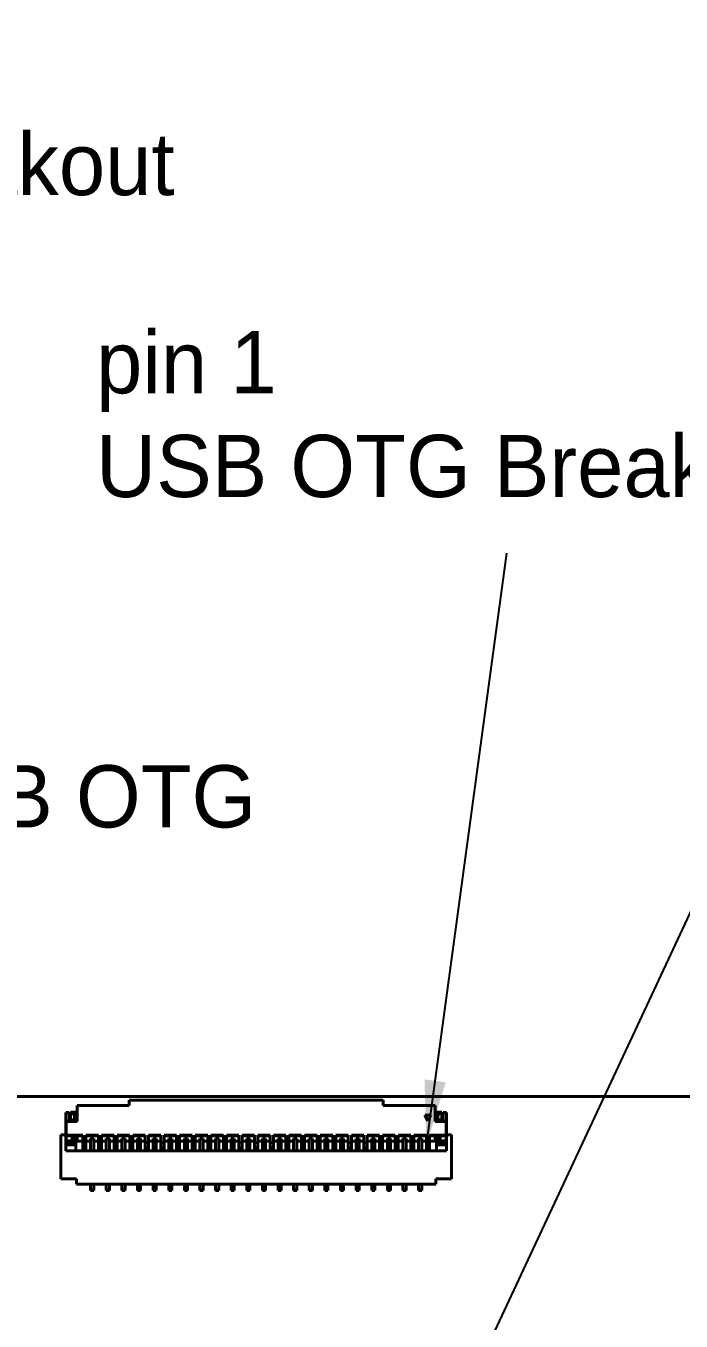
# Model space of a CAD drawing. Header units: millimetres. Extents: x 15 to 205, y 5 to 292.
# Drawn here: x 116.64 to 141.81, y 136.62 to 186.42 of the extents above; entities that cross this region are included whole.
import ezdxf

# ---------------------------------------------------------------- set-up
doc = ezdxf.new("R2010")
doc.units = ezdxf.units.MM
doc.layers.add('Annotations', color=7, linetype='Continuous')
doc.layers.add('Geometries', color=7, linetype='Continuous')
doc.dimstyles.new('ISO-25', dxfattribs={"dimtxt": 2.5, "dimasz": 2.5, "dimexe": 1.25, "dimexo": 0.625, "dimtad": 1, "dimtxsty": 'Standard', "dimcen": 2.5, "dimadec": 0, "dimazin": 0, "dimtfac": 1, "dimtmove": 0, "dimatfit": 3, "dimfxl": 1, "dimarcsym": 0})

msp = doc.modelspace()

# ---------------------------------------------------------------- linework, layer by layer
at = {"layer": 'Geometries', "linetype": 'Continuous', "lineweight": 40}
for p, q in [((60.443, 145.259), (156.443, 145.259)), ((130.358, 145.115), (120.608, 145.115)), ((120.608, 145.115), (120.608, 144.915)), ((130.358, 145.115), (130.358, 144.915)), ((118.293, 144.638), (118.173, 144.638)), ((118.173, 144.638), (118.173, 144.31)), ((118.293, 144.638), (118.293, 144.31)), ((118.348, 144.658), (118.348, 144.358)), ((118.387, 144.658), (118.348, 144.658)), ((118.508, 144.537), (118.387, 144.658)), ((118.387, 144.658), (118.458, 144.658)), ((118.458, 144.658), (118.608, 144.658)), ((118.558, 144.558), (118.458, 144.658)), ((118.508, 144.537), (118.558, 144.558)), ((118.508, 144.537), (118.508, 144.358)), ((118.558, 144.558), (118.558, 144.308)), ((120.608, 144.915), (118.608, 144.915)), ((118.608, 144.658), (118.608, 144.915)), ((118.608, 144.293), (118.608, 144.658)), ((132.358, 144.915), (130.358, 144.915)), ((131.958, 144.533), (132.083, 144.316)), ((132.208, 144.533), (131.958, 144.533)), ((132.083, 144.316), (132.208, 144.533)), ((132.358, 144.658), (132.358, 144.915)), ((132.358, 144.658), (132.508, 144.658)), ((132.358, 144.293), (132.358, 144.658)), ((132.508, 144.658), (132.408, 144.558)), ((132.408, 144.308), (132.408, 144.558)), ((132.408, 144.558), (132.458, 144.537)), ((132.579, 144.658), (132.458, 144.537)), ((132.458, 144.358), (132.458, 144.537)), ((132.508, 144.658), (132.579, 144.658)), ((132.618, 144.658), (132.579, 144.658)), ((132.618, 144.658), (132.618, 144.358)), ((132.673, 144.31), (132.673, 144.638)), ((132.793, 144.638), (132.673, 144.638)), ((132.793, 144.31), (132.793, 144.638)), ((118.173, 144.281), (118.173, 144.31)), ((118.173, 144.31), (118.293, 144.31)), ((118.173, 144.281), (118.173, 144.15)), ((118.173, 144.281), (118.183, 144.281)), ((118.173, 144.121), (118.173, 144.15)), ((118.183, 144.15), (118.173, 144.15)), ((118.173, 144.121), (118.173, 143.788)), ((118.183, 144.121), (118.173, 144.121)), ((118.293, 144.293), (118.183, 144.293)), ((118.183, 144.281), (118.183, 144.293)), ((118.183, 144.15), (118.183, 144.281)), ((118.183, 144.121), (118.183, 144.15)), ((118.183, 143.768), (118.183, 144.121)), ((118.293, 144.31), (118.293, 144.293)), ((118.348, 144.293), (118.293, 144.293)), ((118.348, 144.358), (118.348, 144.293)), ((118.348, 144.358), (118.508, 144.358)), ((118.558, 144.293), (118.348, 144.293)), ((118.558, 144.308), (118.508, 144.358)), ((118.558, 144.308), (118.558, 144.293)), ((118.608, 144.293), (118.558, 144.293)), ((132.408, 144.293), (132.358, 144.293)), ((132.458, 144.358), (132.408, 144.308)), ((132.408, 144.308), (132.408, 144.293)), ((132.618, 144.293), (132.408, 144.293)), ((132.458, 144.358), (132.618, 144.358)), ((132.618, 144.358), (132.618, 144.293)), ((132.673, 144.293), (132.618, 144.293)), ((132.673, 144.293), (132.673, 144.31)), ((132.673, 144.31), (132.793, 144.31)), ((132.783, 144.293), (132.673, 144.293)), ((132.783, 144.281), (132.783, 144.293)), ((132.783, 144.281), (132.793, 144.281)), ((132.783, 144.15), (132.783, 144.281)), ((132.793, 144.15), (132.783, 144.15)), ((132.783, 144.121), (132.783, 144.15)), ((132.793, 144.121), (132.783, 144.121)), ((132.783, 143.768), (132.783, 144.121)), ((132.793, 144.31), (132.793, 144.281)), ((132.793, 144.15), (132.793, 144.281)), ((132.793, 144.15), (132.793, 144.121)), ((132.793, 143.788), (132.793, 144.121)), ((117.983, 143.788), (118.118, 143.788)), ((117.983, 143.788), (117.983, 142.088)), ((118.118, 143.788), (118.173, 143.788)), ((118.168, 143.701), (118.118, 143.788)), ((118.168, 143.701), (118.173, 143.701)), ((118.168, 143.398), (118.168, 143.701)), ((118.173, 143.788), (118.173, 143.701)), ((118.173, 143.701), (118.173, 143.539)), ((118.173, 143.447), (118.173, 143.539)), ((118.173, 143.539), (118.183, 143.539)), ((118.173, 143.398), (118.173, 143.447)), ((118.173, 143.447), (118.293, 143.447)), ((118.183, 143.744), (118.183, 143.768)), ((118.823, 143.767), (118.183, 143.768)), ((118.183, 143.744), (118.823, 143.744)), ((118.183, 143.74), (118.183, 143.744)), ((118.183, 143.556), (118.183, 143.74)), ((118.183, 143.74), (118.408, 143.74)), ((118.183, 143.539), (118.183, 143.556)), ((118.183, 143.556), (118.408, 143.556)), ((118.183, 143.513), (118.183, 143.539)), ((118.183, 143.513), (118.293, 143.513)), ((118.293, 143.447), (118.293, 143.513)), ((118.293, 143.513), (118.298, 143.513)), ((118.293, 143.398), (118.293, 143.447)), ((118.298, 143.398), (118.298, 143.513)), ((118.298, 143.513), (118.408, 143.513)), ((118.408, 143.682), (118.408, 143.74)), ((118.408, 143.556), (118.408, 143.682)), ((118.408, 143.682), (118.448, 143.682)), ((118.408, 143.513), (118.408, 143.556)), ((118.448, 143.682), (118.448, 143.398)), ((118.448, 143.682), (118.558, 143.682)), ((118.558, 143.682), (118.558, 143.398)), ((118.558, 143.682), (118.608, 143.682)), ((118.608, 143.533), (118.608, 143.682)), ((118.823, 143.533), (118.608, 143.533)), ((118.823, 143.744), (118.823, 143.767)), ((118.823, 143.533), (118.823, 143.744)), ((118.823, 143.47), (118.823, 143.533)), ((118.823, 143.291), (118.823, 143.47)), ((118.943, 143.47), (118.823, 143.47)), ((118.943, 143.744), (118.943, 143.767)), ((119.423, 143.767), (118.943, 143.767)), ((118.943, 143.744), (119.423, 143.744)), ((118.943, 143.533), (118.943, 143.744)), ((119.123, 143.533), (118.943, 143.533)), ((118.943, 143.47), (118.943, 143.533)), ((118.943, 143.291), (118.943, 143.47)), ((119.123, 143.623), (119.123, 143.645)), ((119.243, 143.645), (119.123, 143.645)), ((119.123, 143.533), (119.123, 143.623)), ((119.243, 143.623), (119.123, 143.623)), ((119.123, 143.168), (119.123, 143.533)), ((119.243, 143.623), (119.243, 143.645)), ((119.243, 143.533), (119.243, 143.623)), ((119.243, 143.168), (119.243, 143.533)), ((119.423, 143.533), (119.243, 143.533)), ((119.423, 143.744), (119.423, 143.767)), ((119.423, 143.533), (119.423, 143.744)), ((119.423, 143.47), (119.423, 143.533)), ((119.423, 143.291), (119.423, 143.47)), ((119.543, 143.47), (119.423, 143.47)), ((119.543, 143.744), (119.543, 143.767)), ((120.023, 143.767), (119.543, 143.767)), ((119.543, 143.744), (120.023, 143.744)), ((119.543, 143.533), (119.543, 143.744)), ((119.723, 143.533), (119.543, 143.533)), ((119.543, 143.47), (119.543, 143.533)), ((119.543, 143.291), (119.543, 143.47)), ((119.723, 143.623), (119.723, 143.645)), ((119.843, 143.645), (119.723, 143.645)), ((119.723, 143.533), (119.723, 143.623)), ((119.843, 143.623), (119.723, 143.623)), ((119.723, 143.168), (119.723, 143.533)), ((119.843, 143.623), (119.843, 143.645)), ((119.843, 143.533), (119.843, 143.623)), ((119.843, 143.168), (119.843, 143.533)), ((120.023, 143.533), (119.843, 143.533)), ((120.023, 143.744), (120.023, 143.767)), ((120.023, 143.533), (120.023, 143.744)), ((120.023, 143.47), (120.023, 143.533)), ((120.143, 143.47), (120.023, 143.47)), ((120.023, 143.291), (120.023, 143.47)), ((120.143, 143.744), (120.143, 143.767)), ((120.623, 143.767), (120.143, 143.767)), ((120.143, 143.744), (120.623, 143.744)), ((120.143, 143.533), (120.143, 143.744)), ((120.323, 143.533), (120.143, 143.533)), ((120.143, 143.47), (120.143, 143.533)), ((120.143, 143.291), (120.143, 143.47)), ((120.323, 143.623), (120.323, 143.645)), ((120.443, 143.645), (120.323, 143.645)), ((120.443, 143.623), (120.323, 143.623)), ((120.323, 143.533), (120.323, 143.623)), ((120.323, 143.168), (120.323, 143.533)), ((120.443, 143.623), (120.443, 143.645)), ((120.443, 143.533), (120.443, 143.623)), ((120.443, 143.168), (120.443, 143.533)), ((120.623, 143.533), (120.443, 143.533)), ((120.623, 143.744), (120.623, 143.767)), ((120.623, 143.533), (120.623, 143.744)), ((120.623, 143.47), (120.623, 143.533)), ((120.623, 143.291), (120.623, 143.47)), ((120.743, 143.47), (120.623, 143.47)), ((120.743, 143.744), (120.743, 143.767)), ((121.223, 143.767), (120.743, 143.767)), ((120.743, 143.744), (121.223, 143.744)), ((120.743, 143.533), (120.743, 143.744)), ((120.923, 143.533), (120.743, 143.533)), ((120.743, 143.47), (120.743, 143.533)), ((120.743, 143.291), (120.743, 143.47)), ((120.923, 143.623), (120.923, 143.645)), ((121.043, 143.645), (120.923, 143.645)), ((120.923, 143.533), (120.923, 143.623)), ((121.043, 143.623), (120.923, 143.623)), ((120.923, 143.168), (120.923, 143.533)), ((121.043, 143.623), (121.043, 143.645)), ((121.043, 143.533), (121.043, 143.623)), ((121.043, 143.168), (121.043, 143.533)), ((121.223, 143.533), (121.043, 143.533)), ((121.223, 143.744), (121.223, 143.767)), ((121.223, 143.533), (121.223, 143.744)), ((121.223, 143.47), (121.223, 143.533)), ((121.223, 143.291), (121.223, 143.47)), ((121.343, 143.47), (121.223, 143.47)), ((121.343, 143.744), (121.343, 143.767)), ((121.823, 143.767), (121.343, 143.767)), ((121.343, 143.744), (121.823, 143.744)), ((121.343, 143.533), (121.343, 143.744)), ((121.523, 143.533), (121.343, 143.533)), ((121.343, 143.47), (121.343, 143.533)), ((121.343, 143.291), (121.343, 143.47)), ((121.523, 143.623), (121.523, 143.645)), ((121.643, 143.645), (121.523, 143.645)), ((121.523, 143.533), (121.523, 143.623)), ((121.643, 143.623), (121.523, 143.623)), ((121.523, 143.168), (121.523, 143.533)), ((121.643, 143.623), (121.643, 143.645)), ((121.643, 143.533), (121.643, 143.623)), ((121.643, 143.168), (121.643, 143.533)), ((121.823, 143.533), (121.643, 143.533)), ((121.823, 143.744), (121.823, 143.767)), ((121.823, 143.533), (121.823, 143.744)), ((121.823, 143.47), (121.823, 143.533)), ((121.823, 143.291), (121.823, 143.47)), ((121.943, 143.47), (121.823, 143.47)), ((122.423, 143.767), (121.943, 143.767)), ((121.943, 143.744), (121.943, 143.767)), ((121.943, 143.744), (122.423, 143.744)), ((121.943, 143.533), (121.943, 143.744)), ((122.123, 143.533), (121.943, 143.533)), ((121.943, 143.47), (121.943, 143.533)), ((121.943, 143.291), (121.943, 143.47)), ((122.123, 143.623), (122.123, 143.645)), ((122.243, 143.645), (122.123, 143.645)), ((122.243, 143.623), (122.123, 143.623)), ((122.123, 143.533), (122.123, 143.623)), ((122.123, 143.168), (122.123, 143.533)), ((122.243, 143.623), (122.243, 143.645)), ((122.243, 143.533), (122.243, 143.623)), ((122.243, 143.168), (122.243, 143.533)), ((122.423, 143.533), (122.243, 143.533)), ((122.423, 143.744), (122.423, 143.767)), ((122.423, 143.533), (122.423, 143.744)), ((122.423, 143.47), (122.423, 143.533)), ((122.423, 143.291), (122.423, 143.47)), ((122.543, 143.47), (122.423, 143.47)), ((122.543, 143.744), (122.543, 143.767)), ((123.023, 143.767), (122.543, 143.767)), ((122.543, 143.744), (123.023, 143.744)), ((122.543, 143.533), (122.543, 143.744)), ((122.723, 143.533), (122.543, 143.533)), ((122.543, 143.47), (122.543, 143.533)), ((122.543, 143.291), (122.543, 143.47)), ((122.723, 143.623), (122.723, 143.645)), ((122.843, 143.645), (122.723, 143.645)), ((122.843, 143.623), (122.723, 143.623)), ((122.723, 143.533), (122.723, 143.623)), ((122.723, 143.168), (122.723, 143.533)), ((122.843, 143.623), (122.843, 143.645)), ((122.843, 143.533), (122.843, 143.623)), ((122.843, 143.168), (122.843, 143.533)), ((123.023, 143.533), (122.843, 143.533)), ((123.023, 143.744), (123.023, 143.767)), ((123.023, 143.533), (123.023, 143.744)), ((123.023, 143.47), (123.023, 143.533)), ((123.143, 143.47), (123.023, 143.47)), ((123.023, 143.291), (123.023, 143.47)), ((123.143, 143.744), (123.143, 143.767)), ((123.623, 143.767), (123.143, 143.767)), ((123.143, 143.744), (123.623, 143.744)), ((123.143, 143.533), (123.143, 143.744)), ((123.323, 143.533), (123.143, 143.533)), ((123.143, 143.47), (123.143, 143.533)), ((123.143, 143.291), (123.143, 143.47)), ((123.323, 143.623), (123.323, 143.645)), ((123.443, 143.645), (123.323, 143.645)), ((123.443, 143.623), (123.323, 143.623)), ((123.323, 143.533), (123.323, 143.623)), ((123.323, 143.168), (123.323, 143.533)), ((123.443, 143.623), (123.443, 143.645)), ((123.443, 143.533), (123.443, 143.623)), ((123.623, 143.533), (123.443, 143.533)), ((123.443, 143.168), (123.443, 143.533)), ((123.623, 143.744), (123.623, 143.767)), ((123.623, 143.533), (123.623, 143.744)), ((123.623, 143.47), (123.623, 143.533)), ((123.623, 143.291), (123.623, 143.47)), ((123.743, 143.47), (123.623, 143.47)), ((123.743, 143.744), (123.743, 143.767)), ((124.223, 143.767), (123.743, 143.767)), ((123.743, 143.744), (124.223, 143.744)), ((123.743, 143.533), (123.743, 143.744)), ((123.923, 143.533), (123.743, 143.533)), ((123.743, 143.47), (123.743, 143.533)), ((123.743, 143.291), (123.743, 143.47)), ((123.923, 143.623), (123.923, 143.645)), ((124.043, 143.645), (123.923, 143.645)), ((123.923, 143.533), (123.923, 143.623)), ((124.043, 143.623), (123.923, 143.623)), ((123.923, 143.168), (123.923, 143.533)), ((124.043, 143.623), (124.043, 143.645)), ((124.043, 143.533), (124.043, 143.623)), ((124.043, 143.168), (124.043, 143.533)), ((124.223, 143.533), (124.043, 143.533)), ((124.223, 143.744), (124.223, 143.767)), ((124.223, 143.533), (124.223, 143.744)), ((124.223, 143.47), (124.223, 143.533)), ((124.223, 143.291), (124.223, 143.47)), ((124.343, 143.47), (124.223, 143.47)), ((124.343, 143.744), (124.343, 143.767)), ((124.823, 143.767), (124.343, 143.767)), ((124.343, 143.744), (124.823, 143.744)), ((124.343, 143.533), (124.343, 143.744)), ((124.523, 143.533), (124.343, 143.533)), ((124.343, 143.47), (124.343, 143.533)), ((124.343, 143.291), (124.343, 143.47)), ((124.523, 143.623), (124.523, 143.645)), ((124.643, 143.645), (124.523, 143.645)), ((124.523, 143.533), (124.523, 143.623)), ((124.643, 143.623), (124.523, 143.623)), ((124.523, 143.168), (124.523, 143.533)), ((124.643, 143.623), (124.643, 143.645)), ((124.643, 143.533), (124.643, 143.623)), ((124.643, 143.168), (124.643, 143.533)), ((124.823, 143.533), (124.643, 143.533)), ((124.823, 143.744), (124.823, 143.767)), ((124.823, 143.533), (124.823, 143.744)), ((124.823, 143.47), (124.823, 143.533)), ((124.943, 143.47), (124.823, 143.47)), ((124.823, 143.291), (124.823, 143.47)), ((125.423, 143.767), (124.943, 143.767)), ((124.943, 143.744), (124.943, 143.767)), ((124.943, 143.744), (125.423, 143.744)), ((124.943, 143.533), (124.943, 143.744)), ((125.123, 143.533), (124.943, 143.533)), ((124.943, 143.47), (124.943, 143.533)), ((124.943, 143.291), (124.943, 143.47)), ((125.123, 143.623), (125.123, 143.645)), ((125.243, 143.645), (125.123, 143.645)), ((125.243, 143.623), (125.123, 143.623)), ((125.123, 143.533), (125.123, 143.623)), ((125.123, 143.168), (125.123, 143.533)), ((125.243, 143.623), (125.243, 143.645)), ((125.243, 143.533), (125.243, 143.623)), ((125.243, 143.168), (125.243, 143.533)), ((125.423, 143.533), (125.243, 143.533)), ((125.423, 143.744), (125.423, 143.767)), ((125.423, 143.533), (125.423, 143.744)), ((125.423, 143.47), (125.423, 143.533)), ((125.423, 143.291), (125.423, 143.47)), ((125.543, 143.47), (125.423, 143.47)), ((125.543, 143.744), (125.543, 143.767)), ((126.023, 143.767), (125.543, 143.767)), ((125.543, 143.744), (126.023, 143.744)), ((125.543, 143.533), (125.543, 143.744)), ((125.723, 143.533), (125.543, 143.533)), ((125.543, 143.47), (125.543, 143.533)), ((125.543, 143.291), (125.543, 143.47)), ((125.723, 143.623), (125.723, 143.645)), ((125.843, 143.645), (125.723, 143.645)), ((125.843, 143.623), (125.723, 143.623)), ((125.723, 143.533), (125.723, 143.623)), ((125.723, 143.168), (125.723, 143.533)), ((125.843, 143.623), (125.843, 143.645)), ((125.843, 143.533), (125.843, 143.623)), ((125.843, 143.168), (125.843, 143.533)), ((126.023, 143.533), (125.843, 143.533)), ((126.023, 143.744), (126.023, 143.767)), ((126.023, 143.533), (126.023, 143.744)), ((126.023, 143.47), (126.023, 143.533)), ((126.023, 143.291), (126.023, 143.47)), ((126.143, 143.47), (126.023, 143.47)), ((126.143, 143.744), (126.143, 143.767)), ((126.623, 143.767), (126.143, 143.767)), ((126.143, 143.744), (126.623, 143.744)), ((126.143, 143.533), (126.143, 143.744)), ((126.323, 143.533), (126.143, 143.533)), ((126.143, 143.47), (126.143, 143.533)), ((126.143, 143.291), (126.143, 143.47)), ((126.443, 143.645), (126.323, 143.645)), ((126.323, 143.623), (126.323, 143.645)), ((126.323, 143.533), (126.323, 143.623)), ((126.443, 143.623), (126.323, 143.623)), ((126.323, 143.168), (126.323, 143.533)), ((126.443, 143.623), (126.443, 143.645)), ((126.443, 143.533), (126.443, 143.623)), ((126.443, 143.168), (126.443, 143.533)), ((126.623, 143.533), (126.443, 143.533)), ((126.623, 143.744), (126.623, 143.767)), ((126.623, 143.533), (126.623, 143.744)), ((126.623, 143.47), (126.623, 143.533)), ((126.623, 143.291), (126.623, 143.47)), ((126.743, 143.47), (126.623, 143.47)), ((126.743, 143.744), (126.743, 143.767)), ((127.223, 143.767), (126.743, 143.767)), ((126.743, 143.533), (126.743, 143.744)), ((126.743, 143.744), (127.223, 143.744)), ((126.923, 143.533), (126.743, 143.533)), ((126.743, 143.47), (126.743, 143.533)), ((126.743, 143.291), (126.743, 143.47)), ((126.923, 143.623), (126.923, 143.645)), ((127.043, 143.645), (126.923, 143.645)), ((126.923, 143.533), (126.923, 143.623)), ((127.043, 143.623), (126.923, 143.623)), ((126.923, 143.168), (126.923, 143.533)), ((127.043, 143.623), (127.043, 143.645)), ((127.043, 143.533), (127.043, 143.623)), ((127.043, 143.168), (127.043, 143.533)), ((127.223, 143.533), (127.043, 143.533)), ((127.223, 143.744), (127.223, 143.767)), ((127.223, 143.533), (127.223, 143.744)), ((127.223, 143.47), (127.223, 143.533)), ((127.223, 143.291), (127.223, 143.47)), ((127.343, 143.47), (127.223, 143.47)), ((127.343, 143.744), (127.343, 143.767)), ((127.823, 143.767), (127.343, 143.767)), ((127.343, 143.744), (127.823, 143.744)), ((127.343, 143.533), (127.343, 143.744)), ((127.523, 143.533), (127.343, 143.533)), ((127.343, 143.47), (127.343, 143.533)), ((127.343, 143.291), (127.343, 143.47)), ((127.523, 143.623), (127.523, 143.645)), ((127.643, 143.645), (127.523, 143.645)), ((127.523, 143.533), (127.523, 143.623)), ((127.643, 143.623), (127.523, 143.623)), ((127.523, 143.168), (127.523, 143.533)), ((127.643, 143.623), (127.643, 143.645)), ((127.643, 143.533), (127.643, 143.623)), ((127.643, 143.168), (127.643, 143.533)), ((127.823, 143.533), (127.643, 143.533)), ((127.823, 143.744), (127.823, 143.767)), ((127.823, 143.533), (127.823, 143.744)), ((127.823, 143.47), (127.823, 143.533)), ((127.823, 143.291), (127.823, 143.47)), ((127.943, 143.47), (127.823, 143.47)), ((127.943, 143.744), (127.943, 143.767)), ((128.423, 143.767), (127.943, 143.767)), ((127.943, 143.744), (128.423, 143.744)), ((127.943, 143.533), (127.943, 143.744)), ((128.123, 143.533), (127.943, 143.533)), ((127.943, 143.47), (127.943, 143.533)), ((127.943, 143.291), (127.943, 143.47)), ((128.123, 143.623), (128.123, 143.645)), ((128.243, 143.645), (128.123, 143.645)), ((128.243, 143.623), (128.123, 143.623)), ((128.123, 143.533), (128.123, 143.623)), ((128.123, 143.168), (128.123, 143.533)), ((128.243, 143.623), (128.243, 143.645)), ((128.243, 143.533), (128.243, 143.623)), ((128.243, 143.168), (128.243, 143.533)), ((128.423, 143.533), (128.243, 143.533)), ((128.423, 143.744), (128.423, 143.767)), ((128.423, 143.533), (128.423, 143.744)), ((128.423, 143.47), (128.423, 143.533)), ((128.423, 143.291), (128.423, 143.47)), ((128.543, 143.47), (128.423, 143.47)), ((128.543, 143.744), (128.543, 143.767)), ((129.023, 143.767), (128.543, 143.767)), ((128.543, 143.744), (129.023, 143.744)), ((128.543, 143.533), (128.543, 143.744)), ((128.723, 143.533), (128.543, 143.533)), ((128.543, 143.47), (128.543, 143.533)), ((128.543, 143.291), (128.543, 143.47)), ((128.723, 143.623), (128.723, 143.645)), ((128.843, 143.645), (128.723, 143.645)), ((128.723, 143.533), (128.723, 143.623)), ((128.843, 143.623), (128.723, 143.623)), ((128.723, 143.168), (128.723, 143.533)), ((128.843, 143.623), (128.843, 143.645)), ((128.843, 143.533), (128.843, 143.623)), ((128.843, 143.168), (128.843, 143.533)), ((129.023, 143.533), (128.843, 143.533)), ((129.023, 143.744), (129.023, 143.767)), ((129.023, 143.533), (129.023, 143.744)), ((129.023, 143.47), (129.023, 143.533)), ((129.023, 143.291), (129.023, 143.47)), ((129.143, 143.47), (129.023, 143.47)), ((129.623, 143.767), (129.143, 143.767)), ((129.143, 143.744), (129.143, 143.767)), ((129.143, 143.744), (129.623, 143.744)), ((129.143, 143.533), (129.143, 143.744)), ((129.323, 143.533), (129.143, 143.533)), ((129.143, 143.47), (129.143, 143.533)), ((129.143, 143.291), (129.143, 143.47)), ((129.323, 143.623), (129.323, 143.645)), ((129.443, 143.645), (129.323, 143.645)), ((129.323, 143.533), (129.323, 143.623)), ((129.443, 143.623), (129.323, 143.623)), ((129.323, 143.168), (129.323, 143.533)), ((129.443, 143.623), (129.443, 143.645)), ((129.443, 143.533), (129.443, 143.623)), ((129.443, 143.168), (129.443, 143.533)), ((129.623, 143.533), (129.443, 143.533)), ((129.623, 143.744), (129.623, 143.767)), ((129.623, 143.533), (129.623, 143.744)), ((129.623, 143.47), (129.623, 143.533)), ((129.623, 143.291), (129.623, 143.47)), ((129.743, 143.47), (129.623, 143.47)), ((129.743, 143.744), (129.743, 143.767)), ((130.223, 143.767), (129.743, 143.767)), ((129.743, 143.744), (130.223, 143.744)), ((129.743, 143.533), (129.743, 143.744)), ((129.923, 143.533), (129.743, 143.533)), ((129.743, 143.47), (129.743, 143.533)), ((129.743, 143.291), (129.743, 143.47)), ((129.923, 143.623), (129.923, 143.645)), ((130.043, 143.645), (129.923, 143.645)), ((129.923, 143.533), (129.923, 143.623)), ((130.043, 143.623), (129.923, 143.623)), ((129.923, 143.168), (129.923, 143.533)), ((130.043, 143.623), (130.043, 143.645)), ((130.043, 143.533), (130.043, 143.623)), ((130.043, 143.168), (130.043, 143.533)), ((130.223, 143.533), (130.043, 143.533)), ((130.223, 143.744), (130.223, 143.767)), ((130.223, 143.533), (130.223, 143.744)), ((130.223, 143.47), (130.223, 143.533)), ((130.223, 143.291), (130.223, 143.47)), ((130.343, 143.47), (130.223, 143.47)), ((130.343, 143.744), (130.343, 143.767)), ((130.823, 143.767), (130.343, 143.767)), ((130.343, 143.744), (130.823, 143.744)), ((130.343, 143.533), (130.343, 143.744)), ((130.523, 143.533), (130.343, 143.533)), ((130.343, 143.47), (130.343, 143.533)), ((130.343, 143.291), (130.343, 143.47)), ((130.643, 143.645), (130.523, 143.645)), ((130.523, 143.623), (130.523, 143.645)), ((130.523, 143.533), (130.523, 143.623)), ((130.643, 143.623), (130.523, 143.623)), ((130.523, 143.168), (130.523, 143.533)), ((130.643, 143.623), (130.643, 143.645)), ((130.643, 143.533), (130.643, 143.623)), ((130.643, 143.168), (130.643, 143.533)), ((130.823, 143.533), (130.643, 143.533)), ((130.823, 143.744), (130.823, 143.767)), ((130.823, 143.533), (130.823, 143.744)), ((130.823, 143.47), (130.823, 143.533)), ((130.943, 143.47), (130.823, 143.47)), ((130.823, 143.291), (130.823, 143.47)), ((131.423, 143.767), (130.943, 143.767)), ((130.943, 143.744), (130.943, 143.767)), ((130.943, 143.744), (131.423, 143.744)), ((130.943, 143.533), (130.943, 143.744)), ((131.123, 143.533), (130.943, 143.533)), ((130.943, 143.47), (130.943, 143.533)), ((130.943, 143.291), (130.943, 143.47)), ((131.243, 143.645), (131.123, 143.645)), ((131.123, 143.623), (131.123, 143.645)), ((131.123, 143.533), (131.123, 143.623)), ((131.243, 143.623), (131.123, 143.623)), ((131.123, 143.168), (131.123, 143.533)), ((131.243, 143.623), (131.243, 143.645)), ((131.243, 143.533), (131.243, 143.623)), ((131.423, 143.533), (131.243, 143.533)), ((131.243, 143.168), (131.243, 143.533)), ((131.423, 143.744), (131.423, 143.767)), ((131.423, 143.533), (131.423, 143.744)), ((131.423, 143.47), (131.423, 143.533)), ((131.423, 143.291), (131.423, 143.47)), ((131.543, 143.47), (131.423, 143.47)), ((131.543, 143.744), (131.543, 143.767)), ((132.023, 143.767), (131.543, 143.767)), ((131.543, 143.533), (131.543, 143.744)), ((131.543, 143.744), (132.023, 143.744)), ((131.723, 143.533), (131.543, 143.533)), ((131.543, 143.47), (131.543, 143.533)), ((131.543, 143.291), (131.543, 143.47)), ((131.723, 143.623), (131.723, 143.645)), ((131.843, 143.645), (131.723, 143.645)), ((131.723, 143.533), (131.723, 143.623)), ((131.843, 143.623), (131.723, 143.623)), ((131.723, 143.168), (131.723, 143.533)), ((131.843, 143.623), (131.843, 143.645)), ((131.843, 143.533), (131.843, 143.623)), ((131.843, 143.168), (131.843, 143.533)), ((132.023, 143.533), (131.843, 143.533)), ((132.023, 143.744), (132.023, 143.767)), ((132.023, 143.533), (132.023, 143.744)), ((132.023, 143.47), (132.023, 143.533)), ((132.023, 143.291), (132.023, 143.47)), ((132.143, 143.47), (132.023, 143.47)), ((132.783, 143.768), (132.143, 143.767)), ((132.143, 143.744), (132.143, 143.767)), ((132.143, 143.744), (132.783, 143.744)), ((132.143, 143.533), (132.143, 143.744)), ((132.358, 143.533), (132.143, 143.533)), ((132.143, 143.47), (132.143, 143.533)), ((132.143, 143.291), (132.143, 143.47)), ((132.358, 143.533), (132.358, 143.682)), ((132.408, 143.682), (132.358, 143.682)), ((132.408, 143.682), (132.408, 143.398)), ((132.518, 143.682), (132.408, 143.682)), ((132.518, 143.682), (132.518, 143.398)), ((132.558, 143.682), (132.518, 143.682)), ((132.558, 143.682), (132.558, 143.74)), ((132.783, 143.74), (132.558, 143.74)), ((132.558, 143.556), (132.558, 143.682)), ((132.558, 143.513), (132.558, 143.556)), ((132.783, 143.556), (132.558, 143.556)), ((132.668, 143.513), (132.558, 143.513)), ((132.668, 143.398), (132.668, 143.513)), ((132.673, 143.513), (132.668, 143.513)), ((132.673, 143.447), (132.673, 143.513)), ((132.783, 143.513), (132.673, 143.513)), ((132.673, 143.398), (132.673, 143.447)), ((132.793, 143.447), (132.673, 143.447)), ((132.783, 143.744), (132.783, 143.768)), ((132.783, 143.74), (132.783, 143.744)), ((132.783, 143.556), (132.783, 143.74)), ((132.783, 143.539), (132.783, 143.556)), ((132.783, 143.513), (132.783, 143.539)), ((132.793, 143.539), (132.783, 143.539)), ((132.793, 143.701), (132.793, 143.788)), ((132.793, 143.788), (132.848, 143.788)), ((132.793, 143.701), (132.798, 143.701)), ((132.793, 143.539), (132.793, 143.701)), ((132.793, 143.447), (132.793, 143.539)), ((132.793, 143.398), (132.793, 143.447)), ((132.848, 143.788), (132.798, 143.701)), ((132.798, 143.398), (132.798, 143.701)), ((132.983, 143.788), (132.848, 143.788)), ((132.983, 143.788), (132.983, 142.088)), ((118.168, 143.168), (118.168, 143.398)), ((118.168, 143.398), (118.173, 143.398)), ((118.558, 143.168), (118.168, 143.168)), ((118.173, 143.398), (118.293, 143.398)), ((118.293, 143.398), (118.298, 143.398)), ((118.298, 143.398), (118.448, 143.398)), ((118.448, 143.398), (118.558, 143.398)), ((118.558, 143.398), (118.558, 143.168)), ((118.823, 143.168), (118.558, 143.168)), ((118.823, 143.265), (118.823, 143.291)), ((118.943, 143.291), (118.823, 143.291)), ((118.823, 143.168), (118.823, 143.265)), ((118.943, 143.265), (118.823, 143.265)), ((118.943, 143.168), (118.823, 143.168)), ((118.943, 143.265), (118.943, 143.291)), ((118.943, 143.168), (118.943, 143.265)), ((119.123, 143.168), (118.943, 143.168)), ((119.243, 143.168), (119.123, 143.168)), ((119.423, 143.168), (119.243, 143.168)), ((119.423, 143.265), (119.423, 143.291)), ((119.543, 143.291), (119.423, 143.291)), ((119.423, 143.168), (119.423, 143.265)), ((119.543, 143.265), (119.423, 143.265)), ((119.543, 143.168), (119.423, 143.168)), ((119.543, 143.265), (119.543, 143.291)), ((119.543, 143.168), (119.543, 143.265)), ((119.723, 143.168), (119.543, 143.168)), ((119.843, 143.168), (119.723, 143.168)), ((120.023, 143.168), (119.843, 143.168)), ((120.023, 143.265), (120.023, 143.291)), ((120.143, 143.291), (120.023, 143.291)), ((120.023, 143.168), (120.023, 143.265)), ((120.143, 143.265), (120.023, 143.265)), ((120.143, 143.168), (120.023, 143.168)), ((120.143, 143.265), (120.143, 143.291)), ((120.143, 143.168), (120.143, 143.265)), ((120.323, 143.168), (120.143, 143.168)), ((120.443, 143.168), (120.323, 143.168)), ((120.623, 143.168), (120.443, 143.168)), ((120.623, 143.265), (120.623, 143.291)), ((120.743, 143.291), (120.623, 143.291)), ((120.623, 143.168), (120.623, 143.265)), ((120.743, 143.265), (120.623, 143.265)), ((120.743, 143.168), (120.623, 143.168)), ((120.743, 143.265), (120.743, 143.291)), ((120.743, 143.168), (120.743, 143.265)), ((120.923, 143.168), (120.743, 143.168)), ((121.043, 143.168), (120.923, 143.168)), ((121.223, 143.168), (121.043, 143.168)), ((121.223, 143.265), (121.223, 143.291)), ((121.343, 143.291), (121.223, 143.291)), ((121.223, 143.168), (121.223, 143.265)), ((121.343, 143.265), (121.223, 143.265)), ((121.343, 143.168), (121.223, 143.168)), ((121.343, 143.265), (121.343, 143.291)), ((121.343, 143.168), (121.343, 143.265)), ((121.523, 143.168), (121.343, 143.168)), ((121.643, 143.168), (121.523, 143.168)), ((121.823, 143.168), (121.643, 143.168)), ((121.823, 143.265), (121.823, 143.291)), ((121.943, 143.291), (121.823, 143.291)), ((121.823, 143.168), (121.823, 143.265)), ((121.943, 143.265), (121.823, 143.265)), ((121.943, 143.168), (121.823, 143.168)), ((121.943, 143.265), (121.943, 143.291)), ((121.943, 143.168), (121.943, 143.265)), ((122.123, 143.168), (121.943, 143.168)), ((122.243, 143.168), (122.123, 143.168)), ((122.423, 143.168), (122.243, 143.168)), ((122.543, 143.291), (122.423, 143.291)), ((122.423, 143.265), (122.423, 143.291)), ((122.423, 143.168), (122.423, 143.265)), ((122.543, 143.265), (122.423, 143.265)), ((122.543, 143.168), (122.423, 143.168)), ((122.543, 143.265), (122.543, 143.291)), ((122.543, 143.168), (122.543, 143.265)), ((122.723, 143.168), (122.543, 143.168)), ((122.843, 143.168), (122.723, 143.168)), ((123.023, 143.168), (122.843, 143.168)), ((123.023, 143.265), (123.023, 143.291)), ((123.143, 143.291), (123.023, 143.291)), ((123.143, 143.265), (123.023, 143.265)), ((123.023, 143.168), (123.023, 143.265)), ((123.143, 143.168), (123.023, 143.168)), ((123.143, 143.265), (123.143, 143.291)), ((123.143, 143.168), (123.143, 143.265)), ((123.323, 143.168), (123.143, 143.168)), ((123.443, 143.168), (123.323, 143.168)), ((123.623, 143.168), (123.443, 143.168)), ((123.623, 143.265), (123.623, 143.291)), ((123.743, 143.291), (123.623, 143.291)), ((123.743, 143.265), (123.623, 143.265)), ((123.623, 143.168), (123.623, 143.265)), ((123.743, 143.168), (123.623, 143.168)), ((123.743, 143.265), (123.743, 143.291)), ((123.743, 143.168), (123.743, 143.265)), ((123.923, 143.168), (123.743, 143.168)), ((124.043, 143.168), (123.923, 143.168)), ((124.223, 143.168), (124.043, 143.168)), ((124.223, 143.265), (124.223, 143.291)), ((124.343, 143.291), (124.223, 143.291)), ((124.223, 143.168), (124.223, 143.265)), ((124.343, 143.265), (124.223, 143.265)), ((124.343, 143.168), (124.223, 143.168)), ((124.343, 143.265), (124.343, 143.291)), ((124.343, 143.168), (124.343, 143.265)), ((124.523, 143.168), (124.343, 143.168)), ((124.643, 143.168), (124.523, 143.168)), ((124.823, 143.168), (124.643, 143.168)), ((124.823, 143.265), (124.823, 143.291)), ((124.943, 143.291), (124.823, 143.291)), ((124.823, 143.168), (124.823, 143.265)), ((124.943, 143.265), (124.823, 143.265)), ((124.943, 143.168), (124.823, 143.168)), ((124.943, 143.265), (124.943, 143.291)), ((124.943, 143.168), (124.943, 143.265)), ((125.123, 143.168), (124.943, 143.168)), ((125.243, 143.168), (125.123, 143.168)), ((125.423, 143.168), (125.243, 143.168)), ((125.423, 143.265), (125.423, 143.291)), ((125.543, 143.291), (125.423, 143.291)), ((125.423, 143.168), (125.423, 143.265)), ((125.543, 143.265), (125.423, 143.265)), ((125.543, 143.168), (125.423, 143.168)), ((125.543, 143.265), (125.543, 143.291)), ((125.543, 143.168), (125.543, 143.265)), ((125.723, 143.168), (125.543, 143.168)), ((125.843, 143.168), (125.723, 143.168)), ((126.023, 143.168), (125.843, 143.168)), ((126.023, 143.265), (126.023, 143.291)), ((126.143, 143.291), (126.023, 143.291)), ((126.143, 143.265), (126.023, 143.265)), ((126.023, 143.168), (126.023, 143.265)), ((126.143, 143.168), (126.023, 143.168)), ((126.143, 143.265), (126.143, 143.291)), ((126.143, 143.168), (126.143, 143.265)), ((126.323, 143.168), (126.143, 143.168)), ((126.443, 143.168), (126.323, 143.168)), ((126.623, 143.168), (126.443, 143.168)), ((126.623, 143.265), (126.623, 143.291)), ((126.743, 143.291), (126.623, 143.291)), ((126.623, 143.168), (126.623, 143.265)), ((126.743, 143.265), (126.623, 143.265)), ((126.743, 143.168), (126.623, 143.168)), ((126.743, 143.265), (126.743, 143.291)), ((126.743, 143.168), (126.743, 143.265)), ((126.923, 143.168), (126.743, 143.168)), ((127.043, 143.168), (126.923, 143.168)), ((127.223, 143.168), (127.043, 143.168)), ((127.223, 143.265), (127.223, 143.291)), ((127.343, 143.291), (127.223, 143.291)), ((127.223, 143.168), (127.223, 143.265)), ((127.343, 143.265), (127.223, 143.265)), ((127.343, 143.168), (127.223, 143.168)), ((127.343, 143.265), (127.343, 143.291)), ((127.343, 143.168), (127.343, 143.265)), ((127.523, 143.168), (127.343, 143.168)), ((127.643, 143.168), (127.523, 143.168)), ((127.823, 143.168), (127.643, 143.168)), ((127.823, 143.265), (127.823, 143.291)), ((127.943, 143.291), (127.823, 143.291)), ((127.943, 143.265), (127.823, 143.265)), ((127.823, 143.168), (127.823, 143.265)), ((127.943, 143.168), (127.823, 143.168)), ((127.943, 143.265), (127.943, 143.291)), ((127.943, 143.168), (127.943, 143.265)), ((128.123, 143.168), (127.943, 143.168)), ((128.243, 143.168), (128.123, 143.168)), ((128.423, 143.168), (128.243, 143.168)), ((128.423, 143.265), (128.423, 143.291)), ((128.543, 143.291), (128.423, 143.291)), ((128.423, 143.168), (128.423, 143.265)), ((128.543, 143.265), (128.423, 143.265)), ((128.543, 143.168), (128.423, 143.168)), ((128.543, 143.265), (128.543, 143.291)), ((128.543, 143.168), (128.543, 143.265)), ((128.723, 143.168), (128.543, 143.168)), ((128.843, 143.168), (128.723, 143.168)), ((129.023, 143.168), (128.843, 143.168)), ((129.023, 143.265), (129.023, 143.291)), ((129.143, 143.291), (129.023, 143.291)), ((129.023, 143.168), (129.023, 143.265)), ((129.143, 143.265), (129.023, 143.265)), ((129.143, 143.168), (129.023, 143.168)), ((129.143, 143.265), (129.143, 143.291)), ((129.143, 143.168), (129.143, 143.265)), ((129.323, 143.168), (129.143, 143.168)), ((129.443, 143.168), (129.323, 143.168)), ((129.623, 143.168), (129.443, 143.168)), ((129.623, 143.265), (129.623, 143.291)), ((129.743, 143.291), (129.623, 143.291)), ((129.623, 143.168), (129.623, 143.265)), ((129.743, 143.265), (129.623, 143.265)), ((129.743, 143.168), (129.623, 143.168)), ((129.743, 143.265), (129.743, 143.291)), ((129.743, 143.168), (129.743, 143.265)), ((129.923, 143.168), (129.743, 143.168)), ((130.043, 143.168), (129.923, 143.168)), ((130.223, 143.168), (130.043, 143.168)), ((130.223, 143.265), (130.223, 143.291)), ((130.343, 143.291), (130.223, 143.291)), ((130.223, 143.168), (130.223, 143.265)), ((130.343, 143.265), (130.223, 143.265)), ((130.343, 143.168), (130.223, 143.168)), ((130.343, 143.265), (130.343, 143.291)), ((130.343, 143.168), (130.343, 143.265)), ((130.523, 143.168), (130.343, 143.168)), ((130.643, 143.168), (130.523, 143.168)), ((130.823, 143.168), (130.643, 143.168)), ((130.823, 143.265), (130.823, 143.291)), ((130.943, 143.291), (130.823, 143.291)), ((130.823, 143.168), (130.823, 143.265)), ((130.943, 143.265), (130.823, 143.265)), ((130.943, 143.168), (130.823, 143.168)), ((130.943, 143.265), (130.943, 143.291)), ((130.943, 143.168), (130.943, 143.265)), ((131.123, 143.168), (130.943, 143.168)), ((131.243, 143.168), (131.123, 143.168)), ((131.423, 143.168), (131.243, 143.168)), ((131.423, 143.265), (131.423, 143.291)), ((131.543, 143.291), (131.423, 143.291)), ((131.423, 143.168), (131.423, 143.265)), ((131.543, 143.265), (131.423, 143.265)), ((131.543, 143.168), (131.423, 143.168)), ((131.543, 143.265), (131.543, 143.291)), ((131.543, 143.168), (131.543, 143.265)), ((131.723, 143.168), (131.543, 143.168)), ((131.843, 143.168), (131.723, 143.168)), ((132.023, 143.168), (131.843, 143.168)), ((132.023, 143.265), (132.023, 143.291)), ((132.143, 143.291), (132.023, 143.291)), ((132.023, 143.168), (132.023, 143.265)), ((132.143, 143.265), (132.023, 143.265)), ((132.143, 143.168), (132.023, 143.168)), ((132.143, 143.265), (132.143, 143.291)), ((132.143, 143.168), (132.143, 143.265)), ((132.408, 143.168), (132.143, 143.168)), ((132.408, 143.398), (132.518, 143.398)), ((132.408, 143.398), (132.408, 143.168)), ((132.798, 143.168), (132.408, 143.168)), ((132.518, 143.398), (132.668, 143.398)), ((132.668, 143.398), (132.673, 143.398)), ((132.673, 143.398), (132.793, 143.398)), ((132.793, 143.398), (132.798, 143.398)), ((132.798, 143.168), (132.798, 143.398)), ((117.983, 142.088), (118.583, 142.088)), ((118.583, 141.888), (118.583, 142.088)), ((132.983, 142.088), (132.383, 142.088)), ((132.383, 141.888), (132.383, 142.088)), ((118.583, 141.888), (119.123, 141.888)), ((119.123, 141.671), (119.123, 141.888)), ((119.123, 141.888), (119.243, 141.888)), ((119.243, 141.671), (119.123, 141.671)), ((119.123, 141.638), (119.123, 141.671)), ((119.243, 141.638), (119.123, 141.638)), ((119.243, 141.671), (119.243, 141.888)), ((119.243, 141.888), (119.723, 141.888)), ((119.243, 141.638), (119.243, 141.671)), ((119.723, 141.888), (119.843, 141.888)), ((119.723, 141.671), (119.723, 141.888)), ((119.723, 141.638), (119.723, 141.671)), ((119.843, 141.671), (119.723, 141.671)), ((119.843, 141.638), (119.723, 141.638)), ((119.843, 141.671), (119.843, 141.888)), ((119.843, 141.888), (120.323, 141.888)), ((119.843, 141.638), (119.843, 141.671)), ((120.323, 141.671), (120.323, 141.888)), ((120.323, 141.888), (120.443, 141.888)), ((120.323, 141.638), (120.323, 141.671)), ((120.443, 141.671), (120.323, 141.671)), ((120.443, 141.638), (120.323, 141.638)), ((120.443, 141.671), (120.443, 141.888)), ((120.443, 141.888), (120.923, 141.888)), ((120.443, 141.638), (120.443, 141.671)), ((120.923, 141.671), (120.923, 141.888)), ((120.923, 141.888), (121.043, 141.888)), ((120.923, 141.638), (120.923, 141.671)), ((121.043, 141.671), (120.923, 141.671)), ((121.043, 141.638), (120.923, 141.638)), ((121.043, 141.671), (121.043, 141.888)), ((121.043, 141.888), (121.523, 141.888)), ((121.043, 141.638), (121.043, 141.671)), ((121.523, 141.888), (121.643, 141.888)), ((121.523, 141.671), (121.523, 141.888)), ((121.523, 141.638), (121.523, 141.671)), ((121.643, 141.671), (121.523, 141.671)), ((121.643, 141.638), (121.523, 141.638)), ((121.643, 141.671), (121.643, 141.888)), ((121.643, 141.888), (122.123, 141.888)), ((121.643, 141.638), (121.643, 141.671)), ((122.123, 141.671), (122.123, 141.888)), ((122.123, 141.888), (122.243, 141.888)), ((122.123, 141.638), (122.123, 141.671)), ((122.243, 141.671), (122.123, 141.671)), ((122.243, 141.638), (122.123, 141.638)), ((122.243, 141.671), (122.243, 141.888)), ((122.243, 141.888), (122.723, 141.888)), ((122.243, 141.638), (122.243, 141.671)), ((122.723, 141.671), (122.723, 141.888)), ((122.723, 141.888), (122.843, 141.888)), ((122.723, 141.638), (122.723, 141.671)), ((122.843, 141.671), (122.723, 141.671)), ((122.843, 141.638), (122.723, 141.638)), ((122.843, 141.671), (122.843, 141.888)), ((122.843, 141.888), (123.323, 141.888)), ((122.843, 141.638), (122.843, 141.671)), ((123.323, 141.671), (123.323, 141.888)), ((123.323, 141.888), (123.443, 141.888)), ((123.323, 141.638), (123.323, 141.671)), ((123.443, 141.671), (123.323, 141.671)), ((123.443, 141.638), (123.323, 141.638)), ((123.443, 141.671), (123.443, 141.888)), ((123.443, 141.888), (123.923, 141.888)), ((123.443, 141.638), (123.443, 141.671)), ((123.923, 141.671), (123.923, 141.888)), ((123.923, 141.888), (124.043, 141.888)), ((123.923, 141.638), (123.923, 141.671)), ((124.043, 141.671), (123.923, 141.671)), ((124.043, 141.638), (123.923, 141.638)), ((124.043, 141.888), (124.523, 141.888)), ((124.043, 141.671), (124.043, 141.888)), ((124.043, 141.638), (124.043, 141.671)), ((124.523, 141.671), (124.523, 141.888)), ((124.523, 141.888), (124.643, 141.888)), ((124.523, 141.638), (124.523, 141.671)), ((124.643, 141.671), (124.523, 141.671)), ((124.643, 141.638), (124.523, 141.638)), ((124.643, 141.888), (125.123, 141.888)), ((124.643, 141.671), (124.643, 141.888)), ((124.643, 141.638), (124.643, 141.671)), ((125.123, 141.671), (125.123, 141.888)), ((125.123, 141.888), (125.243, 141.888)), ((125.123, 141.638), (125.123, 141.671)), ((125.243, 141.671), (125.123, 141.671)), ((125.243, 141.638), (125.123, 141.638)), ((125.243, 141.888), (125.723, 141.888)), ((125.243, 141.671), (125.243, 141.888)), ((125.243, 141.638), (125.243, 141.671)), ((125.723, 141.888), (125.843, 141.888)), ((125.723, 141.671), (125.723, 141.888)), ((125.723, 141.638), (125.723, 141.671)), ((125.843, 141.671), (125.723, 141.671)), ((125.843, 141.638), (125.723, 141.638)), ((125.843, 141.671), (125.843, 141.888)), ((125.843, 141.888), (126.323, 141.888)), ((125.843, 141.638), (125.843, 141.671)), ((126.323, 141.671), (126.323, 141.888)), ((126.323, 141.888), (126.443, 141.888)), ((126.323, 141.638), (126.323, 141.671)), ((126.443, 141.671), (126.323, 141.671)), ((126.443, 141.638), (126.323, 141.638)), ((126.443, 141.671), (126.443, 141.888)), ((126.443, 141.888), (126.923, 141.888)), ((126.443, 141.638), (126.443, 141.671)), ((126.923, 141.671), (126.923, 141.888)), ((126.923, 141.888), (127.043, 141.888)), ((126.923, 141.638), (126.923, 141.671)), ((127.043, 141.671), (126.923, 141.671)), ((127.043, 141.638), (126.923, 141.638)), ((127.043, 141.888), (127.523, 141.888)), ((127.043, 141.671), (127.043, 141.888)), ((127.043, 141.638), (127.043, 141.671)), ((127.523, 141.671), (127.523, 141.888)), ((127.523, 141.888), (127.643, 141.888)), ((127.523, 141.638), (127.523, 141.671)), ((127.643, 141.671), (127.523, 141.671)), ((127.643, 141.638), (127.523, 141.638)), ((127.643, 141.671), (127.643, 141.888)), ((127.643, 141.888), (128.123, 141.888)), ((127.643, 141.638), (127.643, 141.671)), ((128.123, 141.671), (128.123, 141.888)), ((128.123, 141.888), (128.243, 141.888)), ((128.123, 141.638), (128.123, 141.671)), ((128.243, 141.671), (128.123, 141.671)), ((128.243, 141.638), (128.123, 141.638)), ((128.243, 141.671), (128.243, 141.888)), ((128.243, 141.888), (128.723, 141.888)), ((128.243, 141.638), (128.243, 141.671)), ((128.723, 141.671), (128.723, 141.888)), ((128.723, 141.888), (128.843, 141.888)), ((128.723, 141.638), (128.723, 141.671)), ((128.843, 141.671), (128.723, 141.671)), ((128.843, 141.638), (128.723, 141.638)), ((128.843, 141.671), (128.843, 141.888)), ((128.843, 141.888), (129.323, 141.888)), ((128.843, 141.638), (128.843, 141.671)), ((129.323, 141.671), (129.323, 141.888)), ((129.323, 141.888), (129.443, 141.888)), ((129.323, 141.638), (129.323, 141.671)), ((129.443, 141.671), (129.323, 141.671)), ((129.443, 141.638), (129.323, 141.638)), ((129.443, 141.671), (129.443, 141.888)), ((129.443, 141.888), (129.923, 141.888)), ((129.443, 141.638), (129.443, 141.671)), ((129.923, 141.671), (129.923, 141.888)), ((129.923, 141.888), (130.043, 141.888)), ((129.923, 141.638), (129.923, 141.671)), ((130.043, 141.671), (129.923, 141.671)), ((130.043, 141.638), (129.923, 141.638)), ((130.043, 141.671), (130.043, 141.888)), ((130.043, 141.888), (130.523, 141.888)), ((130.043, 141.638), (130.043, 141.671)), ((130.523, 141.671), (130.523, 141.888)), ((130.523, 141.888), (130.643, 141.888)), ((130.523, 141.638), (130.523, 141.671)), ((130.643, 141.671), (130.523, 141.671)), ((130.643, 141.638), (130.523, 141.638)), ((130.643, 141.671), (130.643, 141.888)), ((130.643, 141.888), (131.123, 141.888)), ((130.643, 141.638), (130.643, 141.671)), ((131.123, 141.671), (131.123, 141.888)), ((131.123, 141.888), (131.243, 141.888)), ((131.123, 141.638), (131.123, 141.671)), ((131.243, 141.671), (131.123, 141.671)), ((131.243, 141.638), (131.123, 141.638)), ((131.243, 141.671), (131.243, 141.888)), ((131.243, 141.888), (131.723, 141.888)), ((131.243, 141.638), (131.243, 141.671)), ((131.723, 141.671), (131.723, 141.888)), ((131.723, 141.888), (131.843, 141.888)), ((131.723, 141.638), (131.723, 141.671)), ((131.843, 141.671), (131.723, 141.671)), ((131.843, 141.638), (131.723, 141.638)), ((131.843, 141.888), (132.383, 141.888)), ((131.843, 141.671), (131.843, 141.888)), ((131.843, 141.638), (131.843, 141.671))]:
    msp.add_line(p, q, dxfattribs=at)

# ---------------------------------------------------------------- texts
at = {"layer": 'Annotations', "linetype": 'Continuous', "lineweight": 15, "char_height": 1.79438, "width": 84.66672, "attachment_point": 4}
for s, insert in [('{\\fSF-Mono-Regular-Extended.ttf|b0|i0|c0|p0;\\H1.333333x;pin 1\\PUSB Host Breakout}', (94.61, 183.086)), ('{\\fSF-Mono-Regular-Extended.ttf|b0|i0|c0|p0;\\H1.333333x;pin 1\\PUSB OTG Breakout}', (119.33, 171.477)), ('{\\fSF-Mono-Regular-Extended.ttf|b0|i0|c0|p0;\\H1.333333x;B1\\PT-USB OTG}', (108.07, 158.775))]:
    msp.add_mtext(s, dxfattribs=dict(at, insert=insert))

# ---------------------------------------------------------------- leaders
at = {"layer": 'Annotations', "linetype": 'Continuous', "lineweight": 15}
for points in [[(132.496, 131.608), (152.649, 174.805)], [(132.023, 143.381), (135.109, 166.151)]]:
    msp.add_leader(points, dimstyle='ISO-25', dxfattribs=at)

doc.saveas('drawing.dxf')
